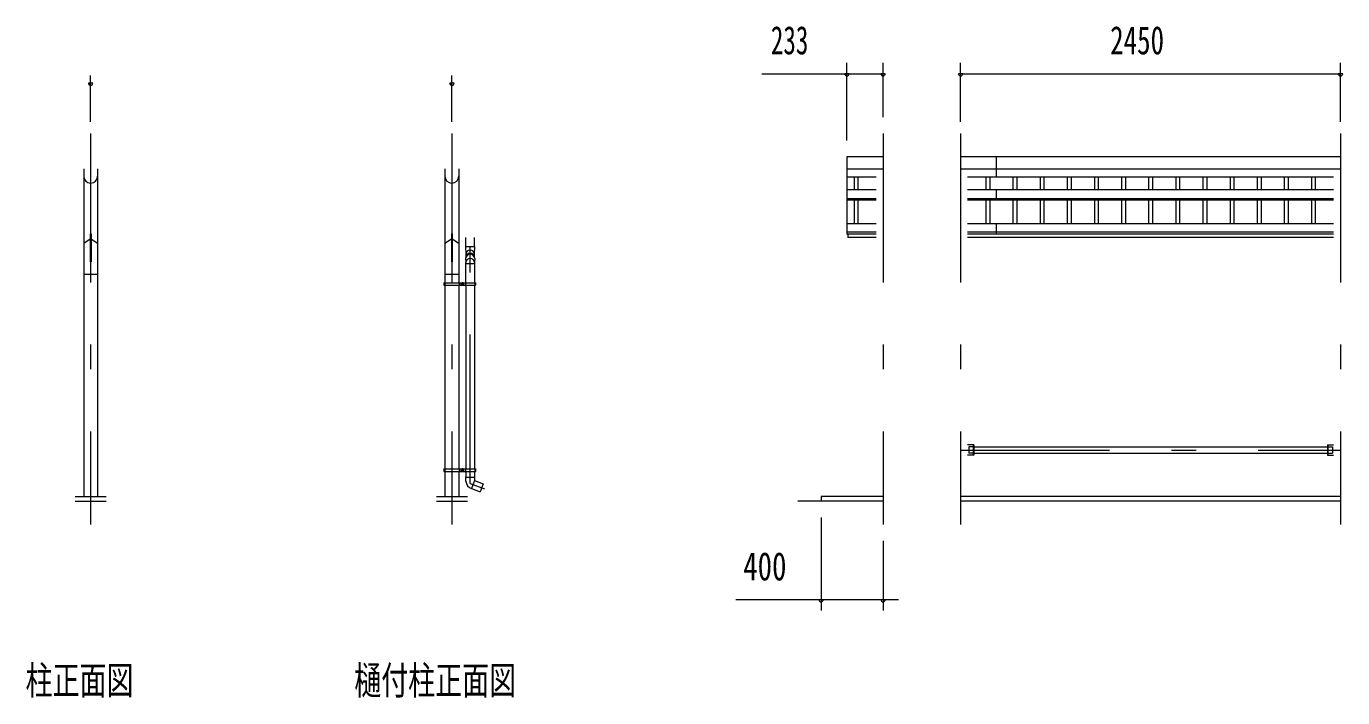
# Model space of a CAD drawing. Units: millimetres, scale not verified. Extents: x -31545 to 31552, y -14700 to 14700.
# Drawn here: x -31545 to -23055, y 1862 to 6188 of the extents above; entities that cross this region are included whole.
import ezdxf
from ezdxf.enums import TextEntityAlignment as Align

# ---------------------------------------------------------------- set-up
doc = ezdxf.new("R2010")
doc.units = ezdxf.units.MM
doc.header["$LTSCALE"] = 80
doc.linetypes.add('USER3', pattern=[24, 12, -5, 2, -5])
for name, color, linetype, lineweight in [('0-2_1-07BOLD', 7, 'Continuous', 18), ('0-3_1-27CENTER', 3, 'USER3', 18), ('0-4_1-47THIN', 4, 'Continuous', 18), ('0-5_1-57DIM', 3, 'Continuous', 18)]:
    doc.layers.add(name, color=color, linetype=linetype, lineweight=lineweight)
doc.styles.add('ＭＳ ゴシック', font='')
doc.styles.get('ＭＳ ゴシック').set_extended_font_data('MS Gothic')

msp = doc.modelspace()

# ---------------------------------------------------------------- linework, layer by layer
at = {"layer": '0-2_1-07BOLD'}
for p, q in [((-31174.46, 5270.38), (-31174.46, 3157.53)), ((-31085.35, 5270.38), (-31085.35, 3157.53)), ((-28844.72, 5270.38), (-28844.72, 4535.54)), ((-28755.62, 5270.38), (-28755.62, 4535.54)), ((-26018.72, 5347.54), (-26251.72, 5347.54)), ((-26251.72, 5347.54), (-26251.72, 4848.33)), ((-26251.72, 5270.38), (-26018.72, 5270.38)), ((-23068.72, 5347.54), (-25518.72, 5347.54)), ((-25518.72, 5270.38), (-23068.72, 5270.38)), ((-25288.72, 5347.54), (-25288.72, 5215.14)), ((-26063.27, 5215.14), (-26251.72, 5215.14)), ((-23113.27, 5215.14), (-25474.17, 5215.14)), ((-26251.72, 5135.82), (-26063.27, 5135.82)), ((-25474.17, 5135.82), (-23113.27, 5135.82)), ((-25288.72, 5135.82), (-25288.72, 5069.9)), ((-26251.72, 5078.12), (-26063.27, 5078.12)), ((-26251.72, 5069.9), (-26063.27, 5069.9)), ((-25474.17, 5078.12), (-23113.27, 5078.12)), ((-25474.17, 5069.9), (-23113.27, 5069.9)), ((-31127.66, 4850.76), (-31127.66, 4670.11)), ((-28797.92, 4850.76), (-28802.43, 4850.76)), ((-28802.43, 4850.76), (-28802.43, 4670.11)), ((-26063.27, 4915.31), (-26251.72, 4915.31)), ((-26063.27, 4860.2), (-26251.72, 4860.2)), ((-26063.27, 4848.33), (-26251.72, 4848.33)), ((-26246.73, 4848.33), (-26246.73, 4827.54)), ((-23113.27, 4915.31), (-25474.17, 4915.31)), ((-23113.27, 4860.2), (-25474.17, 4860.2)), ((-23113.27, 4848.33), (-25474.17, 4848.33)), ((-25288.72, 4915.31), (-25288.72, 4848.33)), ((-31174.46, 4790.11), (-31132.16, 4818.05)), ((-31127.66, 4818.05), (-31085.36, 4790.11)), ((-28844.72, 4790.11), (-28802.43, 4818.05)), ((-28797.92, 4818.05), (-28755.63, 4790.11)), ((-28711.67, 4767.92), (-28652.67, 4767.92)), ((-28709.67, 4767.92), (-28709.67, 4827.54)), ((-28654.67, 4767.92), (-28654.67, 4827.54)), ((-26063.27, 4827.54), (-26246.73, 4827.54)), ((-23113.27, 4827.54), (-25474.17, 4827.54)), ((-31127.66, 4670.11), (-31132.16, 4670.11)), ((-28711.66, 4691.18), (-28709.67, 4665.21)), ((-28652.67, 4691.05), (-28654.67, 4665.21)), ((-31085.36, 4589.53), (-31174.46, 4589.53)), ((-28755.63, 4589.53), (-28844.72, 4589.53)), ((-28709.67, 4535.54), (-28709.67, 4665.21)), ((-28654.67, 4658.27), (-28709.67, 4658.27)), ((-28654.67, 4665.21), (-28654.67, 4535.54)), ((-28852.42, 4535.54), (-28852.42, 4519.54)), ((-28852.42, 4527.54), (-28846.32, 4527.54)), ((-28852.42, 4519.54), (-28646.97, 4519.54)), ((-28846.32, 4535.54), (-28846.32, 4519.54)), ((-28844.72, 4519.54), (-28844.72, 3335.54)), ((-28755.62, 4519.54), (-28755.62, 3335.54)), ((-28754.02, 4535.54), (-28754.02, 4519.54)), ((-28737.65, 4530.43), (-28737.65, 4524.65)), ((-28737.65, 4524.65), (-28732.65, 4521.76)), ((-28732.65, 4521.76), (-28727.65, 4524.65)), ((-28711.27, 4535.54), (-28711.27, 4519.54)), ((-28709.67, 4519.54), (-28709.67, 3335.54)), ((-28654.67, 4519.54), (-28654.67, 3335.54)), ((-28653.07, 4535.54), (-28653.07, 4519.54)), ((-28653.07, 4527.54), (-28646.97, 4527.54)), ((-25434.17, 3490.54), (-25474.17, 3490.54)), ((-25437.37, 3490.54), (-25437.37, 3424.54)), ((-25434.17, 3490.54), (-25434.17, 3424.54)), ((-23153.27, 3490.54), (-23153.27, 3424.54)), ((-23153.27, 3490.54), (-23113.27, 3490.54)), ((-23150.07, 3490.54), (-23150.07, 3424.54)), ((-25434.17, 3424.54), (-25474.17, 3424.54)), ((-25437.37, 3478.88), (-25466.22, 3478.88)), ((-25466.22, 3478.88), (-25466.22, 3436.19)), ((-25437.37, 3436.19), (-25466.22, 3436.19)), ((-25434.17, 3478.88), (-23153.27, 3478.88)), ((-25434.17, 3436.19), (-23153.27, 3436.19)), ((-23153.27, 3424.54), (-23113.27, 3424.54)), ((-23150.07, 3436.19), (-23121.22, 3436.19)), ((-28852.42, 3335.54), (-28852.42, 3319.54)), ((-28852.42, 3335.54), (-28646.97, 3335.54)), ((-28852.42, 3327.54), (-28846.32, 3327.54)), ((-28852.42, 3319.54), (-28646.97, 3319.54)), ((-28846.32, 3335.54), (-28846.32, 3319.54)), ((-28844.72, 3319.54), (-28844.72, 3157.53)), ((-28755.62, 3319.54), (-28755.62, 3157.53)), ((-28754.02, 3335.54), (-28754.02, 3319.54)), ((-28737.65, 3330.42), (-28737.65, 3324.65)), ((-28737.65, 3324.65), (-28732.65, 3321.77)), ((-28732.65, 3321.77), (-28727.65, 3324.65)), ((-28711.27, 3335.54), (-28711.27, 3319.54)), ((-28709.67, 3319.54), (-28709.67, 3282.63)), ((-28654.67, 3319.54), (-28654.67, 3282.63)), ((-28653.07, 3335.54), (-28653.07, 3319.54)), ((-28653.07, 3327.54), (-28646.97, 3327.54)), ((-28646.97, 3335.54), (-28646.97, 3319.54)), ((-28711.18, 3282.63), (-28653.17, 3282.63)), ((-28709.41, 3256.84), (-28711.18, 3282.63)), ((-28654.67, 3260.63), (-28598.29, 3240.11)), ((-28598.29, 3240.11), (-28617.1, 3188.43)), ((-31229.91, 3157.53), (-31029.91, 3157.53)), ((-28900.17, 3157.53), (-28700.17, 3157.53)), ((-28673.2, 3208.85), (-28617.1, 3188.43)), ((-26418.72, 3157.53), (-26418.72, 3127.54)), ((-26018.72, 3157.53), (-26418.72, 3157.53)), ((-23068.72, 3157.53), (-25518.72, 3157.53)), ((-31229.91, 3127.54), (-31029.91, 3127.54)), ((-28900.17, 3127.54), (-28700.17, 3127.54)), ((-26018.72, 3127.54), (-26568.72, 3127.54)), ((-23068.72, 3127.54), (-25518.72, 3127.54))]:
    msp.add_line(p, q, dxfattribs=at)
for points in [[(-31127.66, 4850.76), (-31132.16, 4850.76), (-31132.16, 4670.11)], [(-28797.92, 4850.76), (-28797.92, 4670.11), (-28802.43, 4670.11)], [(-28711.67, 4767.92), (-28709.67, 4718.25), (-28709.67, 4700.15)], [(-28654.67, 4700.15), (-28654.67, 4718.25), (-28652.67, 4767.92)], [(-28852.42, 4535.54), (-28646.97, 4535.54), (-28646.97, 4519.54)], [(-28737.65, 4530.43), (-28732.65, 4533.31), (-28727.65, 4530.43), (-28727.65, 4524.65)], [(-23150.07, 3478.88), (-23121.22, 3478.88), (-23121.22, 3436.19)], [(-28737.65, 3330.42), (-28732.65, 3333.31), (-28727.65, 3330.42), (-28727.65, 3324.65)], [(-28653.17, 3282.63), (-28654.67, 3260.63), (-28673.49, 3208.95)]]:
    msp.add_lwpolyline(points, dxfattribs=at)
for centre, radius in [((-28732.65, 4527.54), 6.25), ((-28732.65, 4527.54), 4.9), ((-28732.65, 3327.54), 6.25), ((-28732.65, 3327.54), 4.9)]:
    msp.add_circle(centre, radius, dxfattribs=at)
for centre, radius, start, end in [((-31129.91, 5222.08), 44.55, 180, 0), ((-28800.17, 5222.08), 44.55, 180, 0), ((-28682.17, 4689.34), 29.55, 3.56303, 176.43697), ((-28682.17, 4718.55), 27.55, 3.55867, 176.44133), ((-28682.17, 4697.84), 27.55, 3.55867, 176.44133), ((-28682.17, 4664.23), 27.55, 3.55867, 176.44133), ((-28654.54, 3260.59), 55, 183.90576, 250.16731)]:
    msp.add_arc(centre, radius, start, end, dxfattribs=at)
at = {"layer": '0-3_1-27CENTER'}
for p, q in [((-31129.91, 5497.54), (-31129.91, 2977.54)), ((-28800.17, 5497.54), (-28800.17, 2977.54)), ((-26018.72, 5497.54), (-26018.72, 2977.54)), ((-25518.72, 5497.54), (-25518.72, 2977.54)), ((-23068.72, 5497.54), (-23068.72, 2977.54)), ((-28682.17, 3241.38), (-28682.17, 4827.54)), ((-28745.14, 4527.54), (-28720.15, 4527.54)), ((-28732.65, 4540.04), (-28732.65, 4515.04)), ((-25518.72, 3457.54), (-23068.72, 3457.54)), ((-28745.14, 3327.54), (-28720.15, 3327.54)), ((-28732.65, 3340.04), (-28732.65, 3315.04)), ((-28682.17, 3241.38), (-28588.9, 3207.43))]:
    msp.add_line(p, q, dxfattribs=at)
at = {"layer": '0-4_1-47THIN'}
for p, q in [((-26206.22, 5215.14), (-26206.22, 5135.83)), ((-26181.22, 5215.14), (-26181.22, 5135.83)), ((-25356.22, 5215.14), (-25356.22, 5135.83)), ((-25331.22, 5215.14), (-25331.22, 5135.83)), ((-25181.22, 5215.14), (-25181.22, 5135.83)), ((-25156.22, 5215.14), (-25156.22, 5135.83)), ((-25006.22, 5215.14), (-25006.22, 5135.83)), ((-24981.22, 5215.14), (-24981.22, 5135.83)), ((-24831.22, 5215.14), (-24831.22, 5135.83)), ((-24806.22, 5215.14), (-24806.22, 5135.83)), ((-24656.22, 5215.14), (-24656.22, 5135.83)), ((-24631.22, 5215.14), (-24631.22, 5135.83)), ((-24481.22, 5215.14), (-24481.22, 5135.83)), ((-24456.22, 5215.14), (-24456.22, 5135.83)), ((-24306.22, 5215.14), (-24306.22, 5135.83)), ((-24281.22, 5215.14), (-24281.22, 5135.83)), ((-24131.22, 5215.14), (-24131.22, 5135.83)), ((-24106.22, 5215.14), (-24106.22, 5135.83)), ((-23956.22, 5215.14), (-23956.22, 5135.83)), ((-23931.22, 5215.14), (-23931.22, 5135.83)), ((-23781.22, 5215.14), (-23781.22, 5135.83)), ((-23756.22, 5215.14), (-23756.22, 5135.83)), ((-23606.22, 5215.14), (-23606.22, 5135.83)), ((-23581.22, 5215.14), (-23581.22, 5135.83)), ((-23431.22, 5215.14), (-23431.22, 5135.83)), ((-23406.22, 5215.14), (-23406.22, 5135.83)), ((-23256.22, 5215.14), (-23256.22, 5135.83)), ((-23231.22, 5215.14), (-23231.22, 5135.83)), ((-26206.22, 5069.9), (-26206.22, 4915.31)), ((-26181.22, 5069.9), (-26181.22, 4915.31)), ((-25356.22, 5069.9), (-25356.22, 4915.31)), ((-25331.22, 5069.9), (-25331.22, 4915.31)), ((-25181.22, 5069.9), (-25181.22, 4915.31)), ((-25156.22, 5069.9), (-25156.22, 4915.31)), ((-25006.22, 5069.9), (-25006.22, 4915.31)), ((-24981.22, 5069.9), (-24981.22, 4915.31)), ((-24831.22, 5069.9), (-24831.22, 4915.31)), ((-24806.22, 5069.9), (-24806.22, 4915.31)), ((-24656.22, 5069.9), (-24656.22, 4915.31)), ((-24631.22, 5069.9), (-24631.22, 4915.31)), ((-24481.22, 5069.9), (-24481.22, 4915.31)), ((-24456.22, 5069.9), (-24456.22, 4915.31)), ((-24306.22, 5069.9), (-24306.22, 4915.31)), ((-24281.22, 5069.9), (-24281.22, 4915.31)), ((-24131.22, 5069.9), (-24131.22, 4915.31)), ((-24106.22, 5069.9), (-24106.22, 4915.31)), ((-23956.22, 5069.9), (-23956.22, 4915.31)), ((-23931.22, 5069.9), (-23931.22, 4915.31)), ((-23781.22, 5069.9), (-23781.22, 4915.31)), ((-23756.22, 5069.9), (-23756.22, 4915.31)), ((-23606.22, 5069.9), (-23606.22, 4915.31)), ((-23581.22, 5069.9), (-23581.22, 4915.31)), ((-23431.22, 5069.9), (-23431.22, 4915.31)), ((-23406.22, 5069.9), (-23406.22, 4915.31)), ((-23256.22, 5069.9), (-23256.22, 4915.31)), ((-23231.22, 5069.9), (-23231.22, 4915.31))]:
    msp.add_line(p, q, dxfattribs=at)
at = {"layer": '0-5_1-57DIM'}
for p, q in [((-26251.72, 5452.54), (-26251.72, 5952.53)), ((-26018.72, 5602.54), (-26018.72, 5952.53)), ((-25518.72, 5572.54), (-25518.72, 5952.53)), ((-23068.72, 5572.54), (-23068.72, 5952.53)), ((-31129.91, 5572.54), (-31129.91, 5871.53)), ((-28800.17, 5572.54), (-28800.17, 5871.53)), ((-26801.22, 5882.53), (-26018.72, 5882.53)), ((-26237.72, 5882.53), (-26265.72, 5882.53)), ((-26004.73, 5882.53), (-26032.73, 5882.53)), ((-25504.72, 5882.53), (-25532.72, 5882.53)), ((-25518.72, 5882.53), (-23068.72, 5882.53)), ((-23054.72, 5882.53), (-23082.72, 5882.53)), ((-31115.91, 5821.53), (-31143.91, 5821.53)), ((-28786.17, 5821.53), (-28814.17, 5821.53)), ((-26418.72, 3022.54), (-26418.72, 2422.54)), ((-26018.72, 2872.54), (-26018.72, 2422.54)), ((-25920.15, 2492.54), (-26968.22, 2492.54)), ((-26404.72, 2492.54), (-26432.72, 2492.54)), ((-26004.72, 2492.54), (-26032.72, 2492.54))]:
    msp.add_line(p, q, dxfattribs=at)
for centre in [(-26251.72, 5882.53), (-26018.73, 5882.53), (-25518.72, 5882.53), (-23068.72, 5882.53), (-31129.91, 5821.53), (-28800.17, 5821.53), (-26418.72, 2492.54), (-26018.72, 2492.54)]:
    msp.add_arc(centre, 14, 180, 0, dxfattribs=at)

# ---------------------------------------------------------------- texts
at = {"layer": '0-5_1-57DIM', "color": 7, "style": 'ＭＳ ゴシック'}
for s, width, p in [('233', 0.65, (-26742.67, 5952.53)), ('2450', 0.7, (-24554.13, 5952.53)), ('400', 0.75, (-26921.15, 2562.54)), ('柱正面図', 0.7, (-31549.91, 1827.4)), ('樋付柱正面図', 0.7, (-29430.17, 1827.4))]:
    msp.add_text(s, height=182.3, dxfattribs=dict(at, width=width)).set_placement(p, align=Align.BOTTOM_LEFT)

doc.saveas('drawing.dxf')
